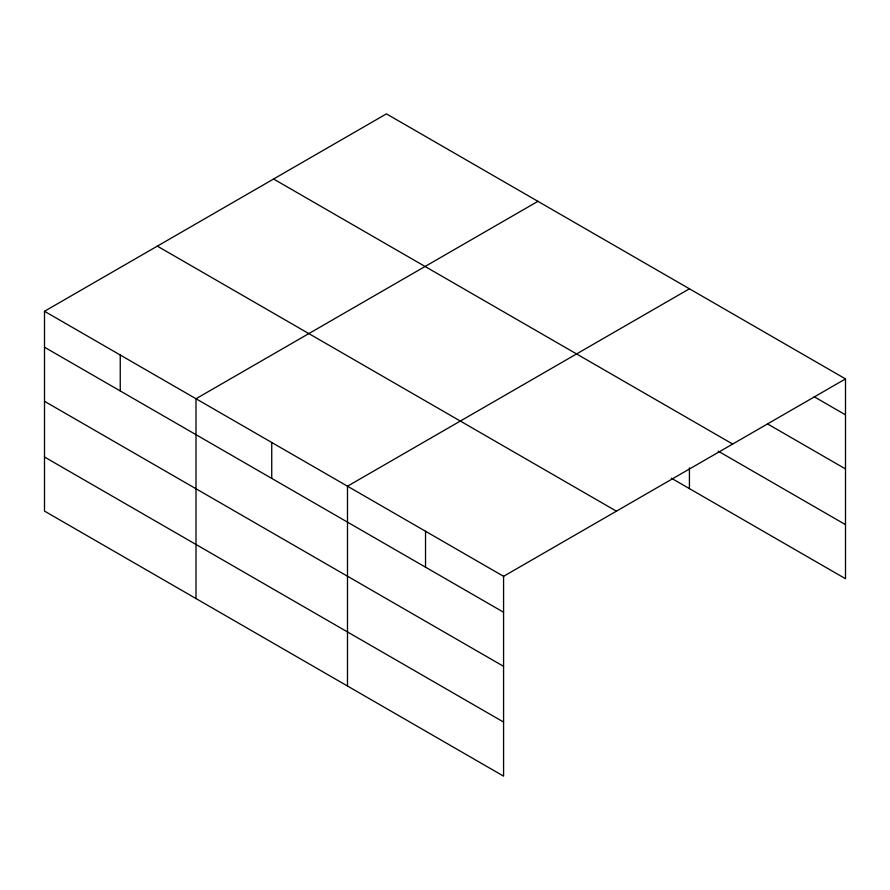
<?xml version="1.0" encoding="UTF-8"?>
<svg xmlns="http://www.w3.org/2000/svg" width="890" height="890" viewBox="0 0 890 890"><rect width="100%" height="100%" fill="white"/><g stroke="black" fill="none" stroke-linecap="round" stroke-linejoin="round"><path stroke-width="1.33" d="M44.5 311.278L503.573 576.319L503.573 776.136L44.5 511.094L44.5 311.278L386.427 113.864L845.5 378.906L845.5 578.723L671.383 478.197M537.916 201.329L196 398.742L196 598.558M689.416 288.794L347.489 486.207L347.489 686.023M503.573 576.319L845.5 378.906M814.283 396.818L845.5 414.84M767.458 423.863L845.5 468.93M273.586 179.012L732.67 444.054M718.23 451.163L845.5 524.644M157.33 246.13L616.414 511.172M44.5 347.211L503.573 612.253M44.5 401.29L503.573 666.332M44.5 457.004L503.573 722.057M689.416 467.817L689.416 488.61M425.531 531.263L425.531 567.197M271.739 442.475L271.739 478.408M120.25 355.01L120.25 390.944"/></g></svg>
